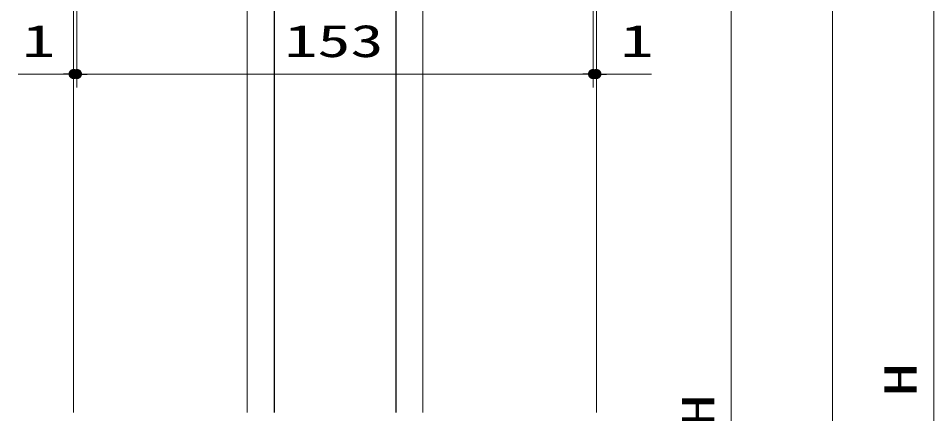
# Model space of a CAD drawing. Units: millimetres, scale not verified. Extents: x -1306 to 1306, y -607 to 607.
# Drawn here: x -329.8 to -58.4, y -166.7 to -49.4 of the extents above; entities that cross this region are included whole.
import ezdxf
from ezdxf.enums import TextEntityAlignment as Align

# ---------------------------------------------------------------- set-up
doc = ezdxf.new("R2010")
doc.units = ezdxf.units.MM
doc.header["$LTSCALE"] = 5
doc.header["$PDMODE"] = 32
doc.header["$PDSIZE"] = 2.5
for name, color, linetype, lineweight in [('0-D_線(白)', 7, 'Continuous', 30), ('1-0_線(水)', 4, 'Continuous', 9), ('1-1_寸法線', 3, 'Continuous', 13), ('1-4_DEFPOINTS', 7, 'Continuous', 5), ('1-5_0', 3, 'Continuous', 25)]:
    doc.layers.add(name, color=color, linetype=linetype, lineweight=lineweight)
doc.styles.add('ＭＳ ゴシック', font='')
doc.styles.get('ＭＳ ゴシック').set_extended_font_data('MS Gothic')

# ---------------------------------------------------------------- blocks, each defined once
blk = doc.blocks.new('_DOT')
at = {"layer": '1-5_0'}
blk.add_line((-2.5, 0), (-5, 0), dxfattribs=at)
for points in [[(0, 0), (-2.5, 0), (-2.48, 0.313)], [(0, 0), (-2.48, -0.313), (-2.5, 0)], [(0, 0), (-2.48, 0.313), (-2.421, 0.622)], [(0, 0), (-2.421, -0.622), (-2.48, -0.313)], [(0, 0), (-2.421, 0.622), (-2.324, 0.92)], [(0, 0), (-2.324, -0.92), (-2.421, -0.622)], [(0, 0), (-2.324, 0.92), (-2.191, 1.204)], [(0, 0), (-2.191, -1.204), (-2.324, -0.92)], [(0, 0), (-2.191, 1.204), (-2.023, 1.469)], [(0, 0), (-2.023, -1.469), (-2.191, -1.204)], [(0, 0), (-2.023, 1.469), (-1.822, 1.711)], [(0, 0), (-1.822, -1.711), (-2.023, -1.469)], [(0, 0), (-1.822, 1.711), (-1.594, 1.926)], [(0, 0), (-1.594, -1.926), (-1.822, -1.711)], [(0, 0), (-1.594, 1.926), (-1.34, 2.111)], [(0, 0), (-1.34, -2.111), (-1.594, -1.926)], [(0, 0), (-1.34, 2.111), (-1.064, 2.262)], [(0, 0), (-1.064, -2.262), (-1.34, -2.111)], [(0, 0), (-1.064, 2.262), (-0.773, 2.378)], [(0, 0), (-0.773, -2.378), (-1.064, -2.262)], [(0, 0), (-0.773, 2.378), (-0.468, 2.456)], [(0, 0), (-0.468, -2.456), (-0.773, -2.378)], [(0, 0), (-0.468, 2.456), (-0.157, 2.495)], [(0, 0), (-0.157, -2.495), (-0.468, -2.456)], [(0, 0), (-0.157, 2.495), (0.157, 2.495)], [(0, 0), (0.157, -2.495), (-0.157, -2.495)], [(0, 0), (0.157, 2.495), (0.468, 2.456)], [(0, 0), (0.468, 2.456), (0.773, 2.378)], [(0, 0), (0.773, 2.378), (1.064, 2.262)], [(0, 0), (1.064, 2.262), (1.34, 2.111)], [(0, 0), (1.34, 2.111), (1.594, 1.926)], [(0, 0), (1.594, 1.926), (1.822, 1.711)], [(0, 0), (1.822, 1.711), (2.023, 1.469)], [(0, 0), (2.023, 1.469), (2.191, 1.204)], [(0, 0), (2.191, 1.204), (2.324, 0.92)], [(0, 0), (2.324, 0.92), (2.421, 0.622)], [(0, 0), (2.421, 0.622), (2.48, 0.313)], [(0, 0), (2.48, 0.313), (2.5, 0)], [(0, 0), (0.468, -2.456), (0.157, -2.495)], [(0, 0), (0.773, -2.378), (0.468, -2.456)], [(0, 0), (1.064, -2.262), (0.773, -2.378)], [(0, 0), (1.34, -2.111), (1.064, -2.262)], [(0, 0), (1.594, -1.926), (1.34, -2.111)], [(0, 0), (1.822, -1.711), (1.594, -1.926)], [(0, 0), (2.023, -1.469), (1.822, -1.711)], [(0, 0), (2.191, -1.204), (2.023, -1.469)], [(0, 0), (2.324, -0.92), (2.191, -1.204)], [(0, 0), (2.421, -0.622), (2.324, -0.92)], [(0, 0), (2.48, -0.313), (2.421, -0.622)], [(0, 0), (2.5, 0), (2.48, -0.313)]]:
    blk.add_solid(points, dxfattribs=at)

msp = doc.modelspace()

# ---------------------------------------------------------------- linework, layer by layer
at = {"layer": '0-D_線(白)'}
for p, q in [((-253.927, 43.73), (-253.928, -166.275)), ((-217.927, 43.73), (-217.927, -166.275))]:
    msp.add_line(p, q, dxfattribs=at)
at = {"layer": '1-0_線(水)'}
for p, q in [((-313.427, 83.73), (-313.427, -166.275)), ((-158.427, 83.73), (-158.427, -166.275)), ((-261.927, 53.73), (-261.927, -166.275)), ((-209.927, 53.73), (-209.927, -166.275))]:
    msp.add_line(p, q, dxfattribs=at)
at = {"layer": '1-1_寸法線'}
for p, q in [((-58.427, 80.73), (-58.427, -393.27)), ((-313.427, 75.73), (-313.427, -69.895)), ((-158.427, 75.73), (-158.427, -69.895)), ((-312.427, 51.181), (-312.427, -69.895)), ((-88.427, 50.73), (-88.427, -393.27)), ((-312.427, 45.73), (-312.427, -69.895)), ((-159.427, 45.73), (-159.427, -69.895)), ((-159.427, 45.73), (-159.427, -69.895)), ((-118.427, 40.73), (-118.427, -381.27)), ((-316.427, -65.895), (-329.808, -65.895)), ((-312.427, -65.895), (-313.427, -65.895)), ((-309.427, -65.895), (-162.427, -65.895)), ((-309.427, -65.895), (-306.427, -65.895)), ((-162.427, -65.895), (-165.427, -65.895)), ((-159.427, -65.895), (-158.427, -65.895)), ((-155.427, -65.895), (-142.046, -65.895))]:
    msp.add_line(p, q, dxfattribs=at)
at = {"layer": '1-4_DEFPOINTS'}
for p in [(-313.427, -65.895), (-159.427, -65.895), (-158.427, -65.895)]:
    msp.add_point(p, dxfattribs=at)

# ---------------------------------------------------------------- block references
at = {"layer": '1-1_寸法線', "xscale": 0.6, "yscale": 0.6}
for p in [(-313.427, -65.895), (-159.427, -65.895), (-159.427, -65.895)]:
    msp.add_blockref('_DOT', p, dxfattribs=at)
at = {"layer": '1-1_寸法線', "xscale": 0.6, "yscale": 0.6, "rotation": 180}
for p in [(-312.427, -65.895), (-312.427, -65.895), (-158.427, -65.895)]:
    msp.add_blockref('_DOT', p, dxfattribs=at)

# ---------------------------------------------------------------- texts
at = {"layer": '1-1_寸法線', "style": 'ＭＳ ゴシック', "width": 1.5}
for s, p in [('1', (-328.665, -63.746)), ('153', (-250.927, -63.746)), ('1', (-151.284, -63.746))]:
    msp.add_text(s, height=9.604, dxfattribs=at).set_placement(p, align=Align.BOTTOM_LEFT)
for s, p in [('H', (-60.577, -161.509)), ('DH', (-120.577, -180.509))]:
    msp.add_text(s, height=9.604, rotation=90, dxfattribs=at).set_placement(p, align=Align.BOTTOM_LEFT)

doc.saveas('drawing.dxf')
